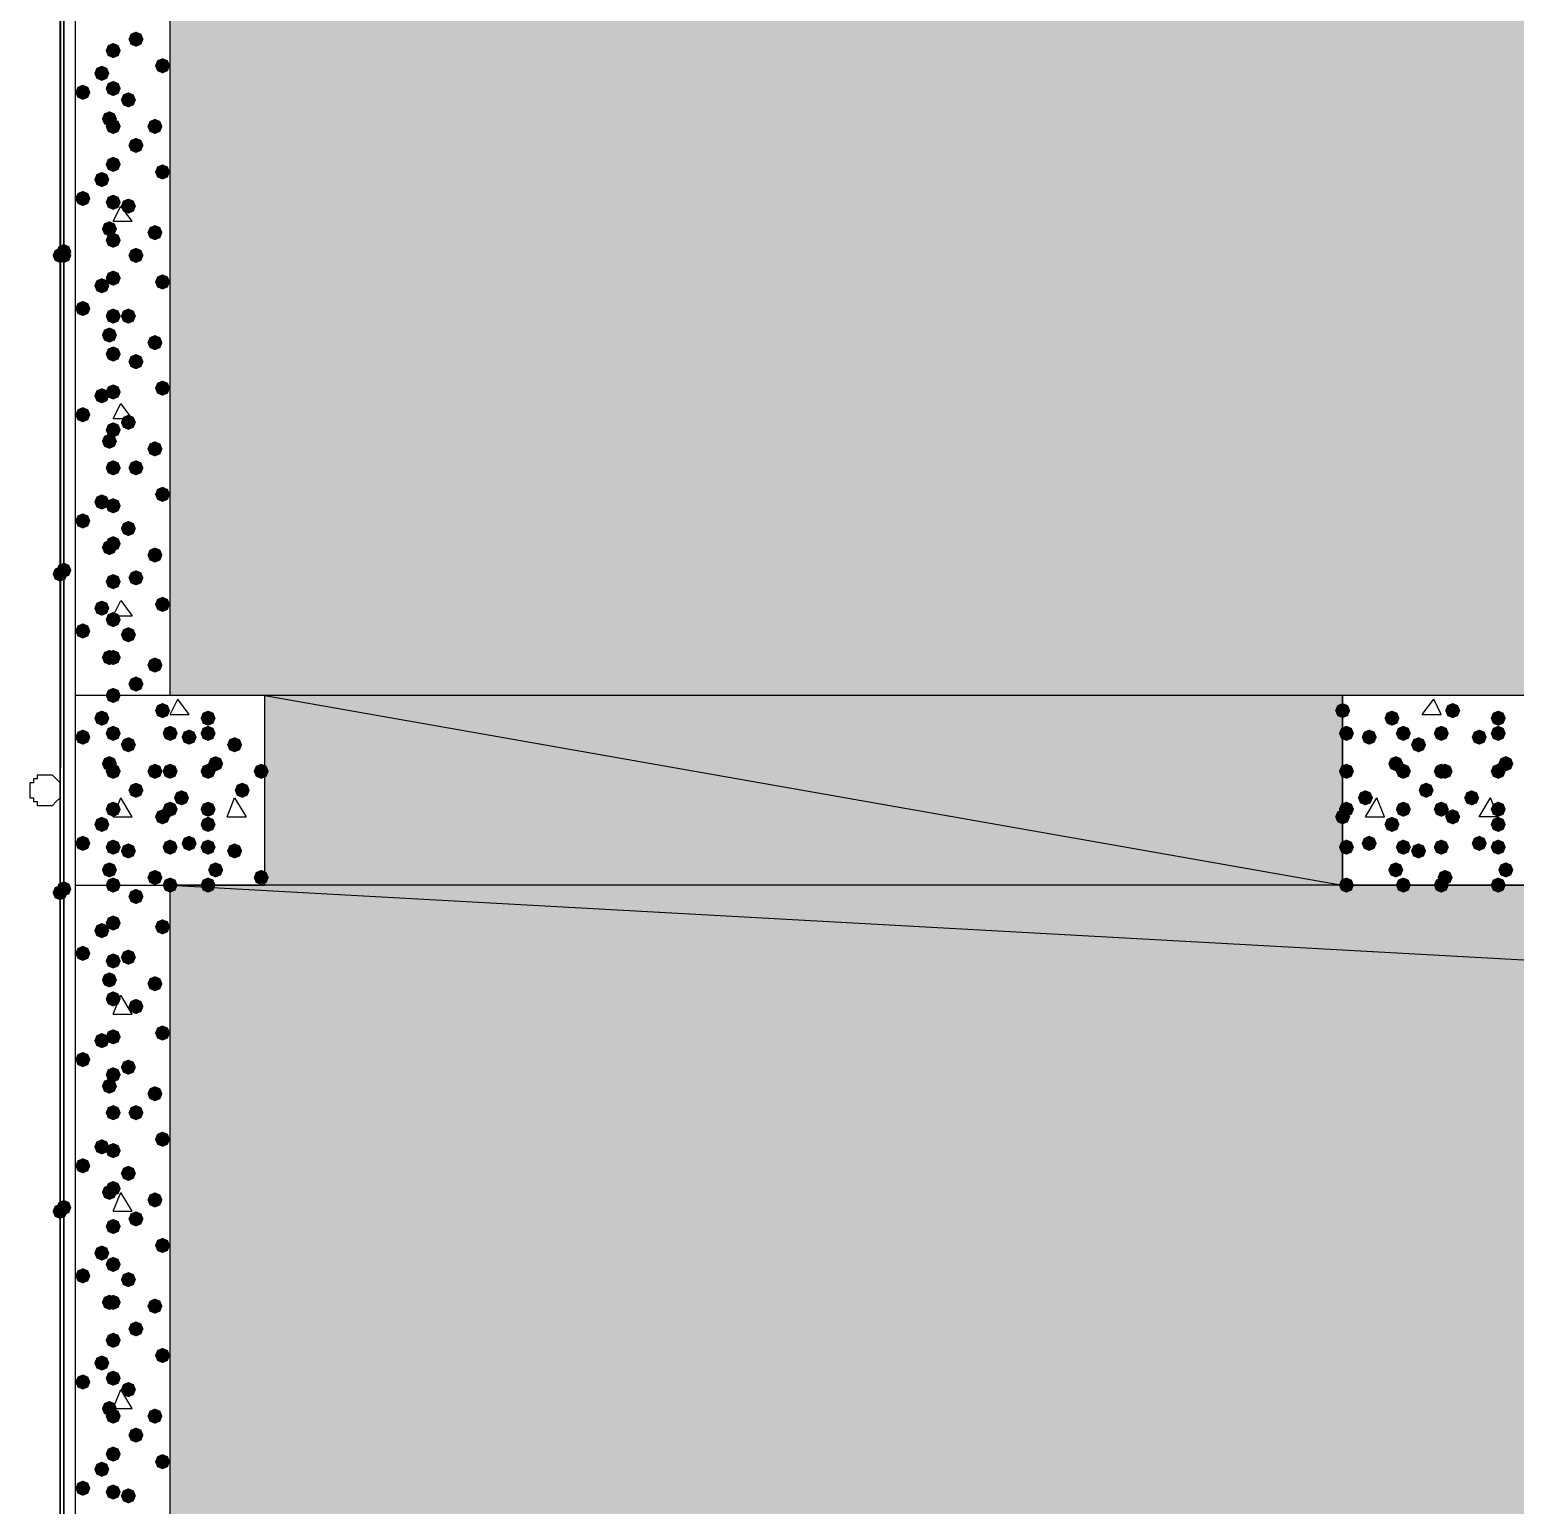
# Model space of a CAD drawing. Header units: millimetres. Extents: x 0 to 420, y 0 to 297.
# Drawn here: x 31.83 to 48.41, y 98.83 to 115.29 of the extents above; entities that cross this region are included whole.
import ezdxf

# ---------------------------------------------------------------- set-up
doc = ezdxf.new("R2010")
doc.units = ezdxf.units.MM
doc.layers.get('0').update_dxf_attribs({"linetype": 'CONTINUOUS'})

msp = doc.modelspace()

# ---------------------------------------------------------------- hatches: boundary and pattern name
at = {"true_color": 0x000007}
h = msp.add_hatch(color=0, dxfattribs=at)
h.paths.add_polyline_path([(32.215667, 228.049667), (32.215667, 84.455)], flags=0)
h.paths.add_polyline_path([(32.215667, 84.455), (32.215667, 228.049667)], flags=0)
at = {"true_color": 0x000008}
h = msp.add_hatch(color=0, dxfattribs=at)
h.paths.add_polyline_path([(194.775667, 126.915333), (33.401, 126.915333), (194.775667, 107.865333)], flags=0)
h.paths.add_polyline_path([(33.401, 126.915333), (194.775667, 107.865333), (33.401, 107.865333)], flags=0)
for points in [[(33.104667, 115.189), (33.079796, 115.129204), (33.02, 115.104333), (32.960204, 115.129204), (32.935333, 115.189), (32.960204, 115.248796), (33.02, 115.273667), (33.079796, 115.248796)], [(32.850667, 115.062), (32.825796, 115.002204), (32.766, 114.977333), (32.706204, 115.002204), (32.681333, 115.062), (32.706204, 115.121796), (32.766, 115.146667), (32.825796, 115.121796)], [(32.723667, 114.808), (32.698796, 114.748204), (32.639, 114.723333), (32.579204, 114.748204), (32.554333, 114.808), (32.579204, 114.867796), (32.639, 114.892667), (32.698796, 114.867796)], [(33.401, 114.892667), (33.376129, 114.832871), (33.316333, 114.808), (33.256537, 114.832871), (33.231667, 114.892667), (33.256537, 114.952462), (33.316333, 114.977333), (33.376129, 114.952463)], [(32.850667, 114.638667), (32.825796, 114.578871), (32.766, 114.554), (32.706204, 114.578871), (32.681333, 114.638667), (32.706204, 114.698462), (32.766, 114.723333), (32.825796, 114.698463)], [(32.512, 114.596333), (32.487129, 114.536537), (32.427333, 114.511667), (32.367538, 114.536537), (32.342667, 114.596333), (32.367537, 114.656129), (32.427333, 114.681), (32.487129, 114.656129)], [(33.02, 114.511667), (32.995129, 114.451871), (32.935333, 114.427), (32.875538, 114.451871), (32.850667, 114.511667), (32.875537, 114.571462), (32.935333, 114.596333), (32.995129, 114.571463)], [(32.808333, 114.3), (32.783463, 114.240204), (32.723667, 114.215333), (32.663871, 114.240204), (32.639, 114.3), (32.663871, 114.359796), (32.723667, 114.384667), (32.783462, 114.359796)], [(32.850667, 114.215333), (32.825796, 114.155538), (32.766, 114.130667), (32.706204, 114.155538), (32.681333, 114.215333), (32.706204, 114.275129), (32.766, 114.3), (32.825796, 114.275129)], [(33.316333, 114.215333), (33.291463, 114.155538), (33.231667, 114.130667), (33.171871, 114.155538), (33.147, 114.215333), (33.171871, 114.275129), (33.231667, 114.3), (33.291462, 114.275129)], [(33.104667, 114.003667), (33.079796, 113.943871), (33.02, 113.919), (32.960204, 113.943871), (32.935333, 114.003667), (32.960204, 114.063462), (33.02, 114.088333), (33.079796, 114.063463)], [(32.850667, 113.792), (32.825796, 113.732204), (32.766, 113.707333), (32.706204, 113.732204), (32.681333, 113.792), (32.706204, 113.851796), (32.766, 113.876667), (32.825796, 113.851796)], [(32.723667, 113.622667), (32.698796, 113.562871), (32.639, 113.538), (32.579204, 113.562871), (32.554333, 113.622667), (32.579204, 113.682462), (32.639, 113.707333), (32.698796, 113.682463)], [(33.401, 113.707333), (33.376129, 113.647538), (33.316333, 113.622667), (33.256537, 113.647538), (33.231667, 113.707333), (33.256537, 113.767129), (33.316333, 113.792), (33.376129, 113.767129)], [(32.512, 113.411), (32.487129, 113.351204), (32.427333, 113.326333), (32.367538, 113.351204), (32.342667, 113.411), (32.367537, 113.470796), (32.427333, 113.495667), (32.487129, 113.470796)], [(32.850667, 113.368667), (32.825796, 113.308871), (32.766, 113.284), (32.706204, 113.308871), (32.681333, 113.368667), (32.706204, 113.428462), (32.766, 113.453333), (32.825796, 113.428463)], [(33.02, 113.326333), (32.995129, 113.266537), (32.935333, 113.241667), (32.875538, 113.266537), (32.850667, 113.326333), (32.875537, 113.386129), (32.935333, 113.411), (32.995129, 113.386129)], [(32.808333, 113.072333), (32.783463, 113.012538), (32.723667, 112.987667), (32.663871, 113.012538), (32.639, 113.072333), (32.663871, 113.132129), (32.723667, 113.157), (32.783462, 113.132129)], [(33.316333, 113.03), (33.291463, 112.970204), (33.231667, 112.945333), (33.171871, 112.970204), (33.147, 113.03), (33.171871, 113.089796), (33.231667, 113.114667), (33.291462, 113.089796)], [(32.850667, 112.945333), (32.825796, 112.885538), (32.766, 112.860667), (32.706204, 112.885538), (32.681333, 112.945333), (32.706204, 113.005129), (32.766, 113.03), (32.825796, 113.005129)], [(33.104667, 112.776), (33.079796, 112.716204), (33.02, 112.691333), (32.960204, 112.716204), (32.935333, 112.776), (32.960204, 112.835796), (33.02, 112.860667), (33.079796, 112.835796)], [(32.850667, 112.522), (32.825796, 112.462204), (32.766, 112.437333), (32.706204, 112.462204), (32.681333, 112.522), (32.706204, 112.581796), (32.766, 112.606667), (32.825796, 112.581796)], [(33.401, 112.479667), (33.376129, 112.419871), (33.316333, 112.395), (33.256537, 112.419871), (33.231667, 112.479667), (33.256537, 112.539462), (33.316333, 112.564333), (33.376129, 112.539463)], [(32.723667, 112.437333), (32.698796, 112.377537), (32.639, 112.352667), (32.579204, 112.377537), (32.554333, 112.437333), (32.579204, 112.497129), (32.639, 112.522), (32.698796, 112.497129)], [(32.512, 112.183333), (32.487129, 112.123538), (32.427333, 112.098667), (32.367538, 112.123538), (32.342667, 112.183333), (32.367537, 112.243129), (32.427333, 112.268), (32.487129, 112.243129)], [(32.850667, 112.098667), (32.825796, 112.038871), (32.766, 112.014), (32.706204, 112.038871), (32.681333, 112.098667), (32.706204, 112.158462), (32.766, 112.183333), (32.825796, 112.158463)], [(33.02, 112.098667), (32.995129, 112.038871), (32.935333, 112.014), (32.875538, 112.038871), (32.850667, 112.098667), (32.875537, 112.158462), (32.935333, 112.183333), (32.995129, 112.158463)], [(32.808333, 111.887), (32.783463, 111.827204), (32.723667, 111.802333), (32.663871, 111.827204), (32.639, 111.887), (32.663871, 111.946796), (32.723667, 111.971667), (32.783462, 111.946796)], [(33.316333, 111.802333), (33.291463, 111.742537), (33.231667, 111.717667), (33.171871, 111.742537), (33.147, 111.802333), (33.171871, 111.862129), (33.231667, 111.887), (33.291462, 111.862129)], [(32.850667, 111.675333), (32.825796, 111.615538), (32.766, 111.590667), (32.706204, 111.615538), (32.681333, 111.675333), (32.706204, 111.735129), (32.766, 111.76), (32.825796, 111.735129)], [(33.104667, 111.590667), (33.079796, 111.530871), (33.02, 111.506), (32.960204, 111.530871), (32.935333, 111.590667), (32.960204, 111.650462), (33.02, 111.675333), (33.079796, 111.650463)], [(33.401, 111.294333), (33.376129, 111.234537), (33.316333, 111.209667), (33.256537, 111.234537), (33.231667, 111.294333), (33.256537, 111.354129), (33.316333, 111.379), (33.376129, 111.354129)], [(32.723667, 111.209667), (32.698796, 111.149871), (32.639, 111.125), (32.579204, 111.149871), (32.554333, 111.209667), (32.579204, 111.269462), (32.639, 111.294333), (32.698796, 111.269463)], [(32.850667, 111.252), (32.825796, 111.192204), (32.766, 111.167333), (32.706204, 111.192204), (32.681333, 111.252), (32.706204, 111.311796), (32.766, 111.336667), (32.825796, 111.311796)], [(32.512, 110.998), (32.487129, 110.938204), (32.427333, 110.913333), (32.367538, 110.938204), (32.342667, 110.998), (32.367537, 111.057796), (32.427333, 111.082667), (32.487129, 111.057796)], [(32.850667, 110.828667), (32.825796, 110.768871), (32.766, 110.744), (32.706204, 110.768871), (32.681333, 110.828667), (32.706204, 110.888462), (32.766, 110.913333), (32.825796, 110.888463)], [(33.02, 110.913333), (32.995129, 110.853537), (32.935333, 110.828667), (32.875538, 110.853537), (32.850667, 110.913333), (32.875537, 110.973129), (32.935333, 110.998), (32.995129, 110.973129)], [(32.808333, 110.701667), (32.783463, 110.641871), (32.723667, 110.617), (32.663871, 110.641871), (32.639, 110.701667), (32.663871, 110.761462), (32.723667, 110.786333), (32.783462, 110.761463)], [(33.316333, 110.617), (33.291463, 110.557204), (33.231667, 110.532333), (33.171871, 110.557204), (33.147, 110.617), (33.171871, 110.676796), (33.231667, 110.701667), (33.291462, 110.676796)], [(32.850667, 110.405333), (32.825796, 110.345538), (32.766, 110.320667), (32.706204, 110.345538), (32.681333, 110.405333), (32.706204, 110.465129), (32.766, 110.49), (32.825796, 110.465129)], [(33.104667, 110.405333), (33.079796, 110.345538), (33.02, 110.320667), (32.960204, 110.345538), (32.935333, 110.405333), (32.960204, 110.465129), (33.02, 110.49), (33.079796, 110.465129)], [(32.723667, 110.024333), (32.698796, 109.964537), (32.639, 109.939667), (32.579204, 109.964537), (32.554333, 110.024333), (32.579204, 110.084129), (32.639, 110.109), (32.698796, 110.084129)], [(32.850667, 109.982), (32.825796, 109.922204), (32.766, 109.897333), (32.706204, 109.922204), (32.681333, 109.982), (32.706204, 110.041796), (32.766, 110.066667), (32.825796, 110.041796)], [(33.401, 110.109), (33.376129, 110.049204), (33.316333, 110.024333), (33.256537, 110.049204), (33.231667, 110.109), (33.256537, 110.168796), (33.316333, 110.193667), (33.376129, 110.168796)], [(32.512, 109.812667), (32.487129, 109.752871), (32.427333, 109.728), (32.367538, 109.752871), (32.342667, 109.812667), (32.367537, 109.872462), (32.427333, 109.897333), (32.487129, 109.872463)], [(33.02, 109.728), (32.995129, 109.668204), (32.935333, 109.643333), (32.875538, 109.668204), (32.850667, 109.728), (32.875537, 109.787796), (32.935333, 109.812667), (32.995129, 109.787796)], [(32.808333, 109.516333), (32.783463, 109.456537), (32.723667, 109.431667), (32.663871, 109.456537), (32.639, 109.516333), (32.663871, 109.576129), (32.723667, 109.601), (32.783462, 109.576129)], [(32.850667, 109.558667), (32.825796, 109.498871), (32.766, 109.474), (32.706204, 109.498871), (32.681333, 109.558667), (32.706204, 109.618462), (32.766, 109.643333), (32.825796, 109.618463)], [(33.316333, 109.431667), (33.291463, 109.371871), (33.231667, 109.347), (33.171871, 109.371871), (33.147, 109.431667), (33.171871, 109.491462), (33.231667, 109.516333), (33.291462, 109.491463)], [(32.850667, 109.135333), (32.825796, 109.075538), (32.766, 109.050667), (32.706204, 109.075538), (32.681333, 109.135333), (32.706204, 109.195129), (32.766, 109.22), (32.825796, 109.195129)], [(33.104667, 109.177667), (33.079796, 109.117871), (33.02, 109.093), (32.960204, 109.117871), (32.935333, 109.177667), (32.960204, 109.237462), (33.02, 109.262333), (33.079796, 109.237463)], [(32.723667, 108.839), (32.698796, 108.779204), (32.639, 108.754333), (32.579204, 108.779204), (32.554333, 108.839), (32.579204, 108.898796), (32.639, 108.923667), (32.698796, 108.898796)], [(33.401, 108.881333), (33.376129, 108.821537), (33.316333, 108.796667), (33.256537, 108.821537), (33.231667, 108.881333), (33.256537, 108.941129), (33.316333, 108.966), (33.376129, 108.941129)], [(32.850667, 108.712), (32.825796, 108.652204), (32.766, 108.627333), (32.706204, 108.652204), (32.681333, 108.712), (32.706204, 108.771796), (32.766, 108.796667), (32.825796, 108.771796)], [(32.512, 108.585), (32.487129, 108.525204), (32.427333, 108.500333), (32.367538, 108.525204), (32.342667, 108.585), (32.367537, 108.644796), (32.427333, 108.669667), (32.487129, 108.644796)], [(33.02, 108.542667), (32.995129, 108.482871), (32.935333, 108.458), (32.875538, 108.482871), (32.850667, 108.542667), (32.875537, 108.602462), (32.935333, 108.627333), (32.995129, 108.602463)], [(32.808333, 108.288667), (32.783463, 108.228871), (32.723667, 108.204), (32.663871, 108.228871), (32.639, 108.288667), (32.663871, 108.348462), (32.723667, 108.373333), (32.783462, 108.348463)], [(32.850667, 108.288667), (32.825796, 108.228871), (32.766, 108.204), (32.706204, 108.228871), (32.681333, 108.288667), (32.706204, 108.348462), (32.766, 108.373333), (32.825796, 108.348463)], [(33.316333, 108.204), (33.291463, 108.144204), (33.231667, 108.119333), (33.171871, 108.144204), (33.147, 108.204), (33.171871, 108.263796), (33.231667, 108.288667), (33.291462, 108.263796)], [(33.104667, 107.992333), (33.079796, 107.932538), (33.02, 107.907667), (32.960204, 107.932538), (32.935333, 107.992333), (32.960204, 108.052129), (33.02, 108.077), (33.079796, 108.052129)], [(32.850667, 107.865333), (32.825796, 107.805538), (32.766, 107.780667), (32.706204, 107.805538), (32.681333, 107.865333), (32.706204, 107.925129), (32.766, 107.95), (32.825796, 107.925129)], [(33.104667, 105.621667), (33.079796, 105.561871), (33.02, 105.537), (32.960204, 105.561871), (32.935333, 105.621667), (32.960204, 105.681462), (33.02, 105.706333), (33.079796, 105.681463)], [(32.850667, 105.325333), (32.825796, 105.265537), (32.766, 105.240667), (32.706204, 105.265537), (32.681333, 105.325333), (32.706204, 105.385129), (32.766, 105.41), (32.825796, 105.385129)], [(32.723667, 105.240667), (32.698796, 105.180871), (32.639, 105.156), (32.579204, 105.180871), (32.554333, 105.240667), (32.579204, 105.300462), (32.639, 105.325333), (32.698796, 105.300463)], [(33.401, 105.283), (33.376129, 105.223204), (33.316333, 105.198333), (33.256537, 105.223204), (33.231667, 105.283), (33.256537, 105.342796), (33.316333, 105.367667), (33.376129, 105.342796)], [(32.512, 104.986667), (32.487129, 104.926871), (32.427333, 104.902), (32.367538, 104.926871), (32.342667, 104.986667), (32.367537, 105.046462), (32.427333, 105.071333), (32.487129, 105.046463)], [(32.850667, 104.902), (32.825796, 104.842204), (32.766, 104.817333), (32.706204, 104.842204), (32.681333, 104.902), (32.706204, 104.961796), (32.766, 104.986667), (32.825796, 104.961796)], [(33.02, 104.944333), (32.995129, 104.884537), (32.935333, 104.859667), (32.875538, 104.884537), (32.850667, 104.944333), (32.875537, 105.004129), (32.935333, 105.029), (32.995129, 105.004129)], [(32.808333, 104.690333), (32.783463, 104.630538), (32.723667, 104.605667), (32.663871, 104.630538), (32.639, 104.690333), (32.663871, 104.750129), (32.723667, 104.775), (32.783462, 104.750129)], [(33.316333, 104.648), (33.291463, 104.588204), (33.231667, 104.563333), (33.171871, 104.588204), (33.147, 104.648), (33.171871, 104.707796), (33.231667, 104.732667), (33.291462, 104.707796)], [(32.850667, 104.478667), (32.825796, 104.418871), (32.766, 104.394), (32.706204, 104.418871), (32.681333, 104.478667), (32.706204, 104.538462), (32.766, 104.563333), (32.825796, 104.538463)], [(33.104667, 104.394), (33.079796, 104.334204), (33.02, 104.309333), (32.960204, 104.334204), (32.935333, 104.394), (32.960204, 104.453796), (33.02, 104.478667), (33.079796, 104.453796)], [(32.723667, 104.013), (32.698796, 103.953204), (32.639, 103.928333), (32.579204, 103.953204), (32.554333, 104.013), (32.579204, 104.072796), (32.639, 104.097667), (32.698796, 104.072796)], [(32.850667, 104.055333), (32.825796, 103.995538), (32.766, 103.970667), (32.706204, 103.995538), (32.681333, 104.055333), (32.706204, 104.115129), (32.766, 104.14), (32.825796, 104.115129)], [(33.401, 104.097667), (33.376129, 104.037871), (33.316333, 104.013), (33.256537, 104.037871), (33.231667, 104.097667), (33.256537, 104.157462), (33.316333, 104.182333), (33.376129, 104.157463)], [(32.512, 103.801333), (32.487129, 103.741537), (32.427333, 103.716667), (32.367538, 103.741537), (32.342667, 103.801333), (32.367537, 103.861129), (32.427333, 103.886), (32.487129, 103.861129)], [(33.02, 103.716667), (32.995129, 103.656871), (32.935333, 103.632), (32.875538, 103.656871), (32.850667, 103.716667), (32.875537, 103.776462), (32.935333, 103.801333), (32.995129, 103.776463)], [(32.808333, 103.505), (32.783463, 103.445204), (32.723667, 103.420333), (32.663871, 103.445204), (32.639, 103.505), (32.663871, 103.564796), (32.723667, 103.589667), (32.783462, 103.564796)], [(32.850667, 103.632), (32.825796, 103.572204), (32.766, 103.547333), (32.706204, 103.572204), (32.681333, 103.632), (32.706204, 103.691796), (32.766, 103.716667), (32.825796, 103.691796)], [(33.316333, 103.420333), (33.291463, 103.360538), (33.231667, 103.335667), (33.171871, 103.360538), (33.147, 103.420333), (33.171871, 103.480129), (33.231667, 103.505), (33.291462, 103.480129)], [(32.850667, 103.208667), (32.825796, 103.148871), (32.766, 103.124), (32.706204, 103.148871), (32.681333, 103.208667), (32.706204, 103.268462), (32.766, 103.293333), (32.825796, 103.268463)], [(33.104667, 103.208667), (33.079796, 103.148871), (33.02, 103.124), (32.960204, 103.148871), (32.935333, 103.208667), (32.960204, 103.268462), (33.02, 103.293333), (33.079796, 103.268463)], [(33.401, 102.912333), (33.376129, 102.852537), (33.316333, 102.827667), (33.256537, 102.852537), (33.231667, 102.912333), (33.256537, 102.972129), (33.316333, 102.997), (33.376129, 102.972129)], [(32.723667, 102.827667), (32.698796, 102.767871), (32.639, 102.743), (32.579204, 102.767871), (32.554333, 102.827667), (32.579204, 102.887462), (32.639, 102.912333), (32.698796, 102.887463)], [(32.850667, 102.785333), (32.825796, 102.725538), (32.766, 102.700667), (32.706204, 102.725538), (32.681333, 102.785333), (32.706204, 102.845129), (32.766, 102.87), (32.825796, 102.845129)], [(32.512, 102.616), (32.487129, 102.556204), (32.427333, 102.531333), (32.367538, 102.556204), (32.342667, 102.616), (32.367537, 102.675796), (32.427333, 102.700667), (32.487129, 102.675796)], [(33.02, 102.531333), (32.995129, 102.471537), (32.935333, 102.446667), (32.875538, 102.471537), (32.850667, 102.531333), (32.875537, 102.591129), (32.935333, 102.616), (32.995129, 102.591129)], [(32.850667, 102.362), (32.825796, 102.302204), (32.766, 102.277333), (32.706204, 102.302204), (32.681333, 102.362), (32.706204, 102.421796), (32.766, 102.446667), (32.825796, 102.421796)], [(32.808333, 102.319667), (32.783463, 102.259871), (32.723667, 102.235), (32.663871, 102.259871), (32.639, 102.319667), (32.663871, 102.379462), (32.723667, 102.404333), (32.783462, 102.379463)], [(33.316333, 102.235), (33.291463, 102.175204), (33.231667, 102.150333), (33.171871, 102.175204), (33.147, 102.235), (33.171871, 102.294796), (33.231667, 102.319667), (33.291462, 102.294796)], [(33.104667, 102.023333), (33.079796, 101.963538), (33.02, 101.938667), (32.960204, 101.963538), (32.935333, 102.023333), (32.960204, 102.083129), (33.02, 102.108), (33.079796, 102.083129)], [(32.850667, 101.938667), (32.825796, 101.878871), (32.766, 101.854), (32.706204, 101.878871), (32.681333, 101.938667), (32.706204, 101.998462), (32.766, 102.023333), (32.825796, 101.998463)], [(33.401, 101.727), (33.376129, 101.667204), (33.316333, 101.642333), (33.256537, 101.667204), (33.231667, 101.727), (33.256537, 101.786796), (33.316333, 101.811667), (33.376129, 101.786796)], [(32.723667, 101.642333), (32.698796, 101.582538), (32.639, 101.557667), (32.579204, 101.582538), (32.554333, 101.642333), (32.579204, 101.702129), (32.639, 101.727), (32.698796, 101.702129)], [(32.850667, 101.515333), (32.825796, 101.455537), (32.766, 101.430667), (32.706204, 101.455537), (32.681333, 101.515333), (32.706204, 101.575129), (32.766, 101.6), (32.825796, 101.575129)], [(32.512, 101.388333), (32.487129, 101.328537), (32.427333, 101.303667), (32.367538, 101.328537), (32.342667, 101.388333), (32.367537, 101.448129), (32.427333, 101.473), (32.487129, 101.448129)], [(33.02, 101.346), (32.995129, 101.286204), (32.935333, 101.261333), (32.875538, 101.286204), (32.850667, 101.346), (32.875537, 101.405796), (32.935333, 101.430667), (32.995129, 101.405796)], [(32.808333, 101.092), (32.783463, 101.032204), (32.723667, 101.007333), (32.663871, 101.032204), (32.639, 101.092), (32.663871, 101.151796), (32.723667, 101.176667), (32.783462, 101.151796)], [(32.850667, 101.092), (32.825796, 101.032204), (32.766, 101.007333), (32.706204, 101.032204), (32.681333, 101.092), (32.706204, 101.151796), (32.766, 101.176667), (32.825796, 101.151796)], [(33.316333, 101.049667), (33.291463, 100.989871), (33.231667, 100.965), (33.171871, 100.989871), (33.147, 101.049667), (33.171871, 101.109462), (33.231667, 101.134333), (33.291462, 101.109463)], [(33.104667, 100.795667), (33.079796, 100.735871), (33.02, 100.711), (32.960204, 100.735871), (32.935333, 100.795667), (32.960204, 100.855462), (33.02, 100.880333), (33.079796, 100.855463)], [(32.850667, 100.668667), (32.825796, 100.608871), (32.766, 100.584), (32.706204, 100.608871), (32.681333, 100.668667), (32.706204, 100.728462), (32.766, 100.753333), (32.825796, 100.728463)], [(32.723667, 100.414667), (32.698796, 100.354871), (32.639, 100.33), (32.579204, 100.354871), (32.554333, 100.414667), (32.579204, 100.474462), (32.639, 100.499333), (32.698796, 100.474463)], [(33.401, 100.499333), (33.376129, 100.439537), (33.316333, 100.414667), (33.256537, 100.439537), (33.231667, 100.499333), (33.256537, 100.559129), (33.316333, 100.584), (33.376129, 100.559129)], [(32.512, 100.203), (32.487129, 100.143204), (32.427333, 100.118333), (32.367538, 100.143204), (32.342667, 100.203), (32.367537, 100.262796), (32.427333, 100.287667), (32.487129, 100.262796)], [(32.850667, 100.245333), (32.825796, 100.185538), (32.766, 100.160667), (32.706204, 100.185538), (32.681333, 100.245333), (32.706204, 100.305129), (32.766, 100.33), (32.825796, 100.305129)], [(33.02, 100.118333), (32.995129, 100.058538), (32.935333, 100.033667), (32.875538, 100.058538), (32.850667, 100.118333), (32.875537, 100.178129), (32.935333, 100.203), (32.995129, 100.178129)], [(32.808333, 99.906667), (32.783463, 99.846871), (32.723667, 99.822), (32.663871, 99.846871), (32.639, 99.906667), (32.663871, 99.966462), (32.723667, 99.991333), (32.783462, 99.966463)], [(32.850667, 99.822), (32.825796, 99.762204), (32.766, 99.737333), (32.706204, 99.762204), (32.681333, 99.822), (32.706204, 99.881796), (32.766, 99.906667), (32.825796, 99.881796)], [(33.316333, 99.822), (33.291463, 99.762204), (33.231667, 99.737333), (33.171871, 99.762204), (33.147, 99.822), (33.171871, 99.881796), (33.231667, 99.906667), (33.291462, 99.881796)], [(33.104667, 99.610333), (33.079796, 99.550538), (33.02, 99.525667), (32.960204, 99.550538), (32.935333, 99.610333), (32.960204, 99.670129), (33.02, 99.695), (33.079796, 99.670129)], [(32.850667, 99.398667), (32.825796, 99.338871), (32.766, 99.314), (32.706204, 99.338871), (32.681333, 99.398667), (32.706204, 99.458462), (32.766, 99.483333), (32.825796, 99.458463)], [(32.723667, 99.229333), (32.698796, 99.169537), (32.639, 99.144667), (32.579204, 99.169537), (32.554333, 99.229333), (32.579204, 99.289129), (32.639, 99.314), (32.698796, 99.289129)], [(33.401, 99.314), (33.376129, 99.254204), (33.316333, 99.229333), (33.256537, 99.254204), (33.231667, 99.314), (33.256537, 99.373796), (33.316333, 99.398667), (33.376129, 99.373796)], [(32.512, 99.017667), (32.487129, 98.957871), (32.427333, 98.933), (32.367538, 98.957871), (32.342667, 99.017667), (32.367537, 99.077462), (32.427333, 99.102333), (32.487129, 99.077463)], [(32.850667, 98.975333), (32.825796, 98.915538), (32.766, 98.890667), (32.706204, 98.915538), (32.681333, 98.975333), (32.706204, 99.035129), (32.766, 99.06), (32.825796, 99.035129)], [(33.02, 98.933), (32.995129, 98.873204), (32.935333, 98.848333), (32.875538, 98.873204), (32.850667, 98.933), (32.875537, 98.992796), (32.935333, 99.017667), (32.995129, 98.992796)]]:
    msp.add_hatch(color=0, dxfattribs=at).paths.add_polyline_path(points, flags=0)
at = {"true_color": 0x0000fe}
for points in [[(32.300333, 112.818333), (32.275463, 112.758537), (32.215667, 112.733667), (32.155871, 112.758537), (32.131, 112.818333), (32.155871, 112.878129), (32.215667, 112.903), (32.275462, 112.878129)], [(32.300333, 112.818333), (32.275463, 112.758537), (32.215667, 112.733667), (32.155871, 112.758537), (32.131, 112.818333), (32.155871, 112.878129), (32.215667, 112.903), (32.275462, 112.878129)], [(32.258, 112.776), (32.233129, 112.716204), (32.173333, 112.691333), (32.113538, 112.716204), (32.088667, 112.776), (32.113537, 112.835796), (32.173333, 112.860667), (32.233129, 112.835796)], [(32.300333, 112.776), (32.275463, 112.716204), (32.215667, 112.691333), (32.155871, 112.716204), (32.131, 112.776), (32.155871, 112.835796), (32.215667, 112.860667), (32.275462, 112.835796)], [(32.258, 109.22), (32.233129, 109.160204), (32.173333, 109.135333), (32.113538, 109.160204), (32.088667, 109.22), (32.113537, 109.279796), (32.173333, 109.304667), (32.233129, 109.279796)], [(32.300333, 109.262333), (32.275463, 109.202538), (32.215667, 109.177667), (32.155871, 109.202538), (32.131, 109.262333), (32.155871, 109.322129), (32.215667, 109.347), (32.275462, 109.322129)], [(32.300333, 109.262333), (32.275463, 109.202538), (32.215667, 109.177667), (32.155871, 109.202538), (32.131, 109.262333), (32.155871, 109.322129), (32.215667, 109.347), (32.275462, 109.322129)], [(32.300333, 109.262333), (32.275463, 109.202538), (32.215667, 109.177667), (32.155871, 109.202538), (32.131, 109.262333), (32.155871, 109.322129), (32.215667, 109.347), (32.275462, 109.322129)], [(32.258, 105.664), (32.233129, 105.604204), (32.173333, 105.579333), (32.113538, 105.604204), (32.088667, 105.664), (32.113537, 105.723796), (32.173333, 105.748667), (32.233129, 105.723796)], [(32.300333, 105.706333), (32.275463, 105.646537), (32.215667, 105.621667), (32.155871, 105.646537), (32.131, 105.706333), (32.155871, 105.766129), (32.215667, 105.791), (32.275462, 105.766129)], [(32.300333, 105.706333), (32.275463, 105.646537), (32.215667, 105.621667), (32.155871, 105.646537), (32.131, 105.706333), (32.155871, 105.766129), (32.215667, 105.791), (32.275462, 105.766129)], [(32.300333, 105.706333), (32.275463, 105.646537), (32.215667, 105.621667), (32.155871, 105.646537), (32.131, 105.706333), (32.155871, 105.766129), (32.215667, 105.791), (32.275462, 105.766129)], [(32.258, 102.108), (32.233129, 102.048204), (32.173333, 102.023333), (32.113538, 102.048204), (32.088667, 102.108), (32.113537, 102.167796), (32.173333, 102.192667), (32.233129, 102.167796)], [(32.300333, 102.150333), (32.275463, 102.090538), (32.215667, 102.065667), (32.155871, 102.090538), (32.131, 102.150333), (32.155871, 102.210129), (32.215667, 102.235), (32.275462, 102.210129)], [(32.300333, 102.150333), (32.275463, 102.090538), (32.215667, 102.065667), (32.155871, 102.090538), (32.131, 102.150333), (32.155871, 102.210129), (32.215667, 102.235), (32.275462, 102.210129)], [(32.300333, 102.150333), (32.275463, 102.090538), (32.215667, 102.065667), (32.155871, 102.090538), (32.131, 102.150333), (32.155871, 102.210129), (32.215667, 102.235), (32.275462, 102.210129)]]:
    msp.add_hatch(color=0, dxfattribs=at).paths.add_polyline_path(points, flags=0)
at = {"true_color": 0x000007}
for points in [[(33.401, 107.696), (33.376129, 107.636204), (33.316333, 107.611333), (33.256537, 107.636204), (33.231667, 107.696), (33.256537, 107.755796), (33.316333, 107.780667), (33.376129, 107.755796)], [(46.566667, 107.696), (46.541796, 107.636204), (46.482, 107.611333), (46.422204, 107.636204), (46.397333, 107.696), (46.422204, 107.755796), (46.482, 107.780667), (46.541796, 107.755796)], [(47.794333, 107.696), (47.769462, 107.636204), (47.709667, 107.611333), (47.649871, 107.636204), (47.625, 107.696), (47.649871, 107.755796), (47.709667, 107.780667), (47.769462, 107.755796)], [(32.723667, 107.611333), (32.698796, 107.551537), (32.639, 107.526667), (32.579204, 107.551537), (32.554333, 107.611333), (32.579204, 107.671129), (32.639, 107.696), (32.698796, 107.671129)], [(33.909, 107.611333), (33.884129, 107.551537), (33.824333, 107.526667), (33.764538, 107.551537), (33.739667, 107.611333), (33.764537, 107.671129), (33.824333, 107.696), (33.884129, 107.671129)], [(47.117, 107.611333), (47.092129, 107.551537), (47.032333, 107.526667), (46.972538, 107.551537), (46.947667, 107.611333), (46.972537, 107.671129), (47.032333, 107.696), (47.092129, 107.671129)], [(48.302333, 107.611333), (48.277463, 107.551537), (48.217667, 107.526667), (48.157871, 107.551537), (48.133, 107.611333), (48.157871, 107.671129), (48.217667, 107.696), (48.277462, 107.671129)], [(32.512, 107.399667), (32.487129, 107.339871), (32.427333, 107.315), (32.367538, 107.339871), (32.342667, 107.399667), (32.367537, 107.459462), (32.427333, 107.484333), (32.487129, 107.459463)], [(32.850667, 107.442), (32.825796, 107.382204), (32.766, 107.357333), (32.706204, 107.382204), (32.681333, 107.442), (32.706204, 107.501796), (32.766, 107.526667), (32.825796, 107.501796)], [(33.02, 107.315), (32.995129, 107.255204), (32.935333, 107.230333), (32.875538, 107.255204), (32.850667, 107.315), (32.875537, 107.374796), (32.935333, 107.399667), (32.995129, 107.374796)], [(33.485667, 107.442), (33.460796, 107.382204), (33.401, 107.357333), (33.341204, 107.382204), (33.316333, 107.442), (33.341204, 107.501796), (33.401, 107.526667), (33.460796, 107.501796)], [(33.697333, 107.399667), (33.672463, 107.339871), (33.612667, 107.315), (33.552871, 107.339871), (33.528, 107.399667), (33.552871, 107.459462), (33.612667, 107.484333), (33.672462, 107.459463)], [(33.909, 107.442), (33.884129, 107.382204), (33.824333, 107.357333), (33.764538, 107.382204), (33.739667, 107.442), (33.764537, 107.501796), (33.824333, 107.526667), (33.884129, 107.501796)], [(34.205333, 107.315), (34.180463, 107.255204), (34.120667, 107.230333), (34.060871, 107.255204), (34.036, 107.315), (34.060871, 107.374796), (34.120667, 107.399667), (34.180462, 107.374796)], [(46.609, 107.442), (46.584129, 107.382204), (46.524333, 107.357333), (46.464538, 107.382204), (46.439667, 107.442), (46.464537, 107.501796), (46.524333, 107.526667), (46.584129, 107.501796)], [(46.863, 107.399667), (46.838129, 107.339871), (46.778333, 107.315), (46.718537, 107.339871), (46.693667, 107.399667), (46.718537, 107.459462), (46.778333, 107.484333), (46.838129, 107.459463)], [(47.244, 107.442), (47.219129, 107.382204), (47.159333, 107.357333), (47.099538, 107.382204), (47.074667, 107.442), (47.099537, 107.501796), (47.159333, 107.526667), (47.219129, 107.501796)], [(47.413333, 107.315), (47.388463, 107.255204), (47.328667, 107.230333), (47.268871, 107.255204), (47.244, 107.315), (47.268871, 107.374796), (47.328667, 107.399667), (47.388462, 107.374796)], [(47.667333, 107.442), (47.642463, 107.382204), (47.582667, 107.357333), (47.522871, 107.382204), (47.498, 107.442), (47.522871, 107.501796), (47.582667, 107.526667), (47.642462, 107.501796)], [(48.090667, 107.399667), (48.065796, 107.339871), (48.006, 107.315), (47.946204, 107.339871), (47.921333, 107.399667), (47.946204, 107.459462), (48.006, 107.484333), (48.065796, 107.459463)], [(48.302333, 107.442), (48.277463, 107.382204), (48.217667, 107.357333), (48.157871, 107.382204), (48.133, 107.442), (48.157871, 107.501796), (48.217667, 107.526667), (48.277462, 107.501796)], [(32.808333, 107.103333), (32.783463, 107.043538), (32.723667, 107.018667), (32.663871, 107.043538), (32.639, 107.103333), (32.663871, 107.163129), (32.723667, 107.188), (32.783462, 107.163129)], [(32.850667, 107.018667), (32.825796, 106.958871), (32.766, 106.934), (32.706204, 106.958871), (32.681333, 107.018667), (32.706204, 107.078462), (32.766, 107.103333), (32.825796, 107.078463)], [(33.316333, 107.018667), (33.291463, 106.958871), (33.231667, 106.934), (33.171871, 106.958871), (33.147, 107.018667), (33.171871, 107.078462), (33.231667, 107.103333), (33.291462, 107.078463)], [(33.485667, 107.018667), (33.460796, 106.958871), (33.401, 106.934), (33.341204, 106.958871), (33.316333, 107.018667), (33.341204, 107.078462), (33.401, 107.103333), (33.460796, 107.078463)], [(33.909, 107.018667), (33.884129, 106.958871), (33.824333, 106.934), (33.764538, 106.958871), (33.739667, 107.018667), (33.764537, 107.078462), (33.824333, 107.103333), (33.884129, 107.078463)], [(33.993667, 107.103333), (33.968796, 107.043538), (33.909, 107.018667), (33.849204, 107.043538), (33.824333, 107.103333), (33.849204, 107.163129), (33.909, 107.188), (33.968796, 107.163129)], [(34.501667, 107.018667), (34.476796, 106.958871), (34.417, 106.934), (34.357204, 106.958871), (34.332333, 107.018667), (34.357204, 107.078462), (34.417, 107.103333), (34.476796, 107.078463)], [(46.609, 107.018667), (46.584129, 106.958871), (46.524333, 106.934), (46.464538, 106.958871), (46.439667, 107.018667), (46.464537, 107.078462), (46.524333, 107.103333), (46.584129, 107.078463)], [(47.159333, 107.103333), (47.134462, 107.043538), (47.074667, 107.018667), (47.014871, 107.043538), (46.99, 107.103333), (47.014871, 107.163129), (47.074667, 107.188), (47.134462, 107.163129)], [(47.244, 107.018667), (47.219129, 106.958871), (47.159333, 106.934), (47.099538, 106.958871), (47.074667, 107.018667), (47.099537, 107.078462), (47.159333, 107.103333), (47.219129, 107.078463)], [(47.667333, 107.018667), (47.642463, 106.958871), (47.582667, 106.934), (47.522871, 106.958871), (47.498, 107.018667), (47.522871, 107.078462), (47.582667, 107.103333), (47.642462, 107.078463)], [(47.709667, 107.018667), (47.684796, 106.958871), (47.625, 106.934), (47.565204, 106.958871), (47.540333, 107.018667), (47.565204, 107.078462), (47.625, 107.103333), (47.684796, 107.078463)], [(48.302333, 107.018667), (48.277463, 106.958871), (48.217667, 106.934), (48.157871, 106.958871), (48.133, 107.018667), (48.157871, 107.078462), (48.217667, 107.103333), (48.277462, 107.078463)], [(48.387, 107.103333), (48.362129, 107.043538), (48.302333, 107.018667), (48.242538, 107.043538), (48.217667, 107.103333), (48.242537, 107.163129), (48.302333, 107.188), (48.362129, 107.163129)], [(33.104667, 106.807), (33.079796, 106.747204), (33.02, 106.722333), (32.960204, 106.747204), (32.935333, 106.807), (32.960204, 106.866796), (33.02, 106.891667), (33.079796, 106.866796)], [(33.612667, 106.722333), (33.587796, 106.662537), (33.528, 106.637667), (33.468204, 106.662537), (33.443333, 106.722333), (33.468204, 106.782129), (33.528, 106.807), (33.587796, 106.782129)], [(34.29, 106.807), (34.265129, 106.747204), (34.205333, 106.722333), (34.145538, 106.747204), (34.120667, 106.807), (34.145537, 106.866796), (34.205333, 106.891667), (34.265129, 106.866796)], [(46.820667, 106.722333), (46.795796, 106.662537), (46.736, 106.637667), (46.676204, 106.662537), (46.651333, 106.722333), (46.676204, 106.782129), (46.736, 106.807), (46.795796, 106.782129)], [(47.498, 106.807), (47.473129, 106.747204), (47.413333, 106.722333), (47.353537, 106.747204), (47.328667, 106.807), (47.353537, 106.866796), (47.413333, 106.891667), (47.473129, 106.866796)], [(48.006, 106.722333), (47.981129, 106.662537), (47.921333, 106.637667), (47.861537, 106.662537), (47.836667, 106.722333), (47.861537, 106.782129), (47.921333, 106.807), (47.981129, 106.782129)], [(32.850667, 106.595333), (32.825796, 106.535538), (32.766, 106.510667), (32.706204, 106.535538), (32.681333, 106.595333), (32.706204, 106.655129), (32.766, 106.68), (32.825796, 106.655129)], [(33.401, 106.510667), (33.376129, 106.450871), (33.316333, 106.426), (33.256537, 106.450871), (33.231667, 106.510667), (33.256537, 106.570462), (33.316333, 106.595333), (33.376129, 106.570463)], [(33.485667, 106.595333), (33.460796, 106.535538), (33.401, 106.510667), (33.341204, 106.535538), (33.316333, 106.595333), (33.341204, 106.655129), (33.401, 106.68), (33.460796, 106.655129)], [(33.909, 106.595333), (33.884129, 106.535538), (33.824333, 106.510667), (33.764538, 106.535538), (33.739667, 106.595333), (33.764537, 106.655129), (33.824333, 106.68), (33.884129, 106.655129)], [(46.566667, 106.510667), (46.541796, 106.450871), (46.482, 106.426), (46.422204, 106.450871), (46.397333, 106.510667), (46.422204, 106.570462), (46.482, 106.595333), (46.541796, 106.570463)], [(46.609, 106.595333), (46.584129, 106.535538), (46.524333, 106.510667), (46.464538, 106.535538), (46.439667, 106.595333), (46.464537, 106.655129), (46.524333, 106.68), (46.584129, 106.655129)], [(47.244, 106.595333), (47.219129, 106.535538), (47.159333, 106.510667), (47.099538, 106.535538), (47.074667, 106.595333), (47.099537, 106.655129), (47.159333, 106.68), (47.219129, 106.655129)], [(47.667333, 106.595333), (47.642463, 106.535538), (47.582667, 106.510667), (47.522871, 106.535538), (47.498, 106.595333), (47.522871, 106.655129), (47.582667, 106.68), (47.642462, 106.655129)], [(47.794333, 106.510667), (47.769462, 106.450871), (47.709667, 106.426), (47.649871, 106.450871), (47.625, 106.510667), (47.649871, 106.570462), (47.709667, 106.595333), (47.769462, 106.570463)], [(48.302333, 106.595333), (48.277463, 106.535538), (48.217667, 106.510667), (48.157871, 106.535538), (48.133, 106.595333), (48.157871, 106.655129), (48.217667, 106.68), (48.277462, 106.655129)], [(32.723667, 106.426), (32.698796, 106.366204), (32.639, 106.341333), (32.579204, 106.366204), (32.554333, 106.426), (32.579204, 106.485796), (32.639, 106.510667), (32.698796, 106.485796)], [(33.909, 106.426), (33.884129, 106.366204), (33.824333, 106.341333), (33.764538, 106.366204), (33.739667, 106.426), (33.764537, 106.485796), (33.824333, 106.510667), (33.884129, 106.485796)], [(47.117, 106.426), (47.092129, 106.366204), (47.032333, 106.341333), (46.972538, 106.366204), (46.947667, 106.426), (46.972537, 106.485796), (47.032333, 106.510667), (47.092129, 106.485796)], [(48.302333, 106.426), (48.277463, 106.366204), (48.217667, 106.341333), (48.157871, 106.366204), (48.133, 106.426), (48.157871, 106.485796), (48.217667, 106.510667), (48.277462, 106.485796)], [(32.512, 106.214333), (32.487129, 106.154537), (32.427333, 106.129667), (32.367538, 106.154537), (32.342667, 106.214333), (32.367537, 106.274129), (32.427333, 106.299), (32.487129, 106.274129)], [(32.850667, 106.172), (32.825796, 106.112204), (32.766, 106.087333), (32.706204, 106.112204), (32.681333, 106.172), (32.706204, 106.231796), (32.766, 106.256667), (32.825796, 106.231796)], [(33.485667, 106.172), (33.460796, 106.112204), (33.401, 106.087333), (33.341204, 106.112204), (33.316333, 106.172), (33.341204, 106.231796), (33.401, 106.256667), (33.460796, 106.231796)], [(33.697333, 106.214333), (33.672463, 106.154537), (33.612667, 106.129667), (33.552871, 106.154537), (33.528, 106.214333), (33.552871, 106.274129), (33.612667, 106.299), (33.672462, 106.274129)], [(33.909, 106.172), (33.884129, 106.112204), (33.824333, 106.087333), (33.764538, 106.112204), (33.739667, 106.172), (33.764537, 106.231796), (33.824333, 106.256667), (33.884129, 106.231796)], [(46.609, 106.172), (46.584129, 106.112204), (46.524333, 106.087333), (46.464538, 106.112204), (46.439667, 106.172), (46.464537, 106.231796), (46.524333, 106.256667), (46.584129, 106.231796)], [(46.863, 106.214333), (46.838129, 106.154537), (46.778333, 106.129667), (46.718537, 106.154537), (46.693667, 106.214333), (46.718537, 106.274129), (46.778333, 106.299), (46.838129, 106.274129)], [(47.244, 106.172), (47.219129, 106.112204), (47.159333, 106.087333), (47.099538, 106.112204), (47.074667, 106.172), (47.099537, 106.231796), (47.159333, 106.256667), (47.219129, 106.231796)], [(47.667333, 106.172), (47.642463, 106.112204), (47.582667, 106.087333), (47.522871, 106.112204), (47.498, 106.172), (47.522871, 106.231796), (47.582667, 106.256667), (47.642462, 106.231796)], [(48.090667, 106.214333), (48.065796, 106.154537), (48.006, 106.129667), (47.946204, 106.154537), (47.921333, 106.214333), (47.946204, 106.274129), (48.006, 106.299), (48.065796, 106.274129)], [(48.302333, 106.172), (48.277463, 106.112204), (48.217667, 106.087333), (48.157871, 106.112204), (48.133, 106.172), (48.157871, 106.231796), (48.217667, 106.256667), (48.277462, 106.231796)], [(33.02, 106.129667), (32.995129, 106.069871), (32.935333, 106.045), (32.875538, 106.069871), (32.850667, 106.129667), (32.875537, 106.189462), (32.935333, 106.214333), (32.995129, 106.189463)], [(34.205333, 106.129667), (34.180463, 106.069871), (34.120667, 106.045), (34.060871, 106.069871), (34.036, 106.129667), (34.060871, 106.189462), (34.120667, 106.214333), (34.180462, 106.189463)], [(47.413333, 106.129667), (47.388463, 106.069871), (47.328667, 106.045), (47.268871, 106.069871), (47.244, 106.129667), (47.268871, 106.189462), (47.328667, 106.214333), (47.388462, 106.189463)], [(32.808333, 105.918), (32.783463, 105.858204), (32.723667, 105.833333), (32.663871, 105.858204), (32.639, 105.918), (32.663871, 105.977796), (32.723667, 106.002667), (32.783462, 105.977796)], [(33.316333, 105.833333), (33.291463, 105.773538), (33.231667, 105.748667), (33.171871, 105.773538), (33.147, 105.833333), (33.171871, 105.893129), (33.231667, 105.918), (33.291462, 105.893129)], [(33.993667, 105.918), (33.968796, 105.858204), (33.909, 105.833333), (33.849204, 105.858204), (33.824333, 105.918), (33.849204, 105.977796), (33.909, 106.002667), (33.968796, 105.977796)], [(34.501667, 105.833333), (34.476796, 105.773538), (34.417, 105.748667), (34.357204, 105.773538), (34.332333, 105.833333), (34.357204, 105.893129), (34.417, 105.918), (34.476796, 105.893129)], [(47.159333, 105.918), (47.134462, 105.858204), (47.074667, 105.833333), (47.014871, 105.858204), (46.99, 105.918), (47.014871, 105.977796), (47.074667, 106.002667), (47.134462, 105.977796)], [(47.709667, 105.833333), (47.684796, 105.773538), (47.625, 105.748667), (47.565204, 105.773538), (47.540333, 105.833333), (47.565204, 105.893129), (47.625, 105.918), (47.684796, 105.893129)], [(48.387, 105.918), (48.362129, 105.858204), (48.302333, 105.833333), (48.242538, 105.858204), (48.217667, 105.918), (48.242537, 105.977796), (48.302333, 106.002667), (48.362129, 105.977796)], [(32.850667, 105.748667), (32.825796, 105.688871), (32.766, 105.664), (32.706204, 105.688871), (32.681333, 105.748667), (32.706204, 105.808462), (32.766, 105.833333), (32.825796, 105.808463)], [(33.485667, 105.748667), (33.460796, 105.688871), (33.401, 105.664), (33.341204, 105.688871), (33.316333, 105.748667), (33.341204, 105.808462), (33.401, 105.833333), (33.460796, 105.808463)], [(33.909, 105.748667), (33.884129, 105.688871), (33.824333, 105.664), (33.764538, 105.688871), (33.739667, 105.748667), (33.764537, 105.808462), (33.824333, 105.833333), (33.884129, 105.808463)], [(46.609, 105.748667), (46.584129, 105.688871), (46.524333, 105.664), (46.464538, 105.688871), (46.439667, 105.748667), (46.464537, 105.808462), (46.524333, 105.833333), (46.584129, 105.808463)], [(47.244, 105.748667), (47.219129, 105.688871), (47.159333, 105.664), (47.099538, 105.688871), (47.074667, 105.748667), (47.099537, 105.808462), (47.159333, 105.833333), (47.219129, 105.808463)], [(47.667333, 105.748667), (47.642463, 105.688871), (47.582667, 105.664), (47.522871, 105.688871), (47.498, 105.748667), (47.522871, 105.808462), (47.582667, 105.833333), (47.642462, 105.808463)], [(48.302333, 105.748667), (48.277463, 105.688871), (48.217667, 105.664), (48.157871, 105.688871), (48.133, 105.748667), (48.157871, 105.808462), (48.217667, 105.833333), (48.277462, 105.808463)]]:
    msp.add_hatch(color=0, dxfattribs=at).paths.add_polyline_path(points, flags=0)
at = {"true_color": 0x000008}
h = msp.add_hatch(color=0, dxfattribs=at)
h.paths.add_polyline_path([(46.482, 107.865333), (34.459333, 107.865333), (46.482, 105.748667)], flags=0)
h.paths.add_polyline_path([(34.459333, 107.865333), (46.482, 105.748667), (34.459333, 105.748667)], flags=0)
h = msp.add_hatch(color=0, dxfattribs=at)
h.paths.add_polyline_path([(379.518333, 105.748667), (33.401, 105.748667), (379.518333, 86.656333)], flags=0)
h.paths.add_polyline_path([(33.401, 105.748667), (379.518333, 86.656333), (33.401, 86.656333)], flags=0)

# ---------------------------------------------------------------- linework, layer by layer
at = {"color": 0, "true_color": 0x000007}
for points in [[(32.215667, 84.412667), (32.173333, 84.412667), (32.215667, 228.049667)], [(32.173333, 84.412667), (32.173333, 228.049667)], [(32.173333, 228.049667), (32.173333, 84.412667)], [(32.215667, 84.412667), (32.215667, 228.049667)], [(32.215667, 228.049667), (32.215667, 84.455), (32.215667, 84.412667)], [(32.215667, 84.455), (32.215667, 228.049667)], [(32.342667, 126.915333), (32.342667, 107.865333)], [(33.401, 107.865333), (33.401, 126.915333)], [(33.401, 107.653667), (33.485667, 107.823)], [(33.612667, 107.653667), (33.485667, 107.823)], [(47.371, 107.653667), (47.498, 107.823)], [(47.582667, 107.653667), (47.498, 107.823)], [(33.401, 107.653667), (33.612667, 107.653667)], [(47.371, 107.653667), (47.582667, 107.653667)], [(32.766, 106.510667), (32.850667, 106.722333)], [(32.977667, 106.510667), (32.850667, 106.722333)], [(34.036, 106.510667), (34.120667, 106.722333), (34.247667, 106.510667)], [(46.736, 106.510667), (46.863, 106.722333)], [(46.947667, 106.510667), (46.863, 106.722333)], [(48.217667, 106.510667), (48.006, 106.510667), (48.133, 106.722333)], [(48.217667, 106.510667), (48.133, 106.722333)], [(32.766, 106.510667), (32.977667, 106.510667)], [(34.036, 106.510667), (34.247667, 106.510667)], [(46.736, 106.510667), (46.947667, 106.510667)], [(32.342667, 105.748667), (32.342667, 86.656333)], [(33.401, 86.656333), (33.401, 105.748667)]]:
    msp.add_lwpolyline(points, dxfattribs=at)
for points in [[(32.215667, 84.412667), (32.215667, 228.049667)], [(32.215667, 228.049667), (32.215667, 84.455)], [(32.215667, 84.455), (32.215667, 228.049667)], [(32.342667, 107.865333), (32.342667, 105.748667), (34.459333, 105.748667), (34.459333, 107.865333)], [(46.482, 107.865333), (46.482, 105.748667), (48.598667, 105.748667), (48.598667, 107.865333)], [(32.004, 106.637667), (32.046333, 106.637667), (32.088667, 106.637667), (32.131, 106.68), (32.173333, 106.722333), (32.173333, 106.764667), (32.173333, 106.807), (32.173333, 106.849333), (32.173333, 106.891667), (32.131, 106.934), (32.088667, 106.976333), (32.046333, 106.976333), (32.004, 106.976333), (31.961667, 106.976333), (31.919333, 106.976333), (31.919333, 106.934), (31.877, 106.934), (31.877, 106.891667), (31.834667, 106.891667), (31.834667, 106.849333), (31.834667, 106.807), (31.834667, 106.764667), (31.834667, 106.722333), (31.877, 106.722333), (31.877, 106.68), (31.919333, 106.68), (31.919333, 106.637667), (31.961667, 106.637667)]]:
    msp.add_lwpolyline(points, close=True, dxfattribs=at)
at = {"color": 0, "true_color": 0x000008}
for points in [[(33.401, 126.915333), (194.775667, 107.865333), (33.401, 107.865333)], [(46.482, 107.865333), (34.459333, 107.865333), (46.482, 105.748667)], [(34.459333, 107.865333), (46.482, 105.748667), (34.459333, 105.748667)], [(379.518333, 105.748667), (33.401, 105.748667), (379.518333, 86.656333)], [(33.401, 105.748667), (379.518333, 86.656333), (33.401, 86.656333)]]:
    msp.add_lwpolyline(points, close=True, dxfattribs=at)
for points in [[(32.766, 113.157), (32.850667, 113.326333)], [(32.977667, 113.157), (32.850667, 113.326333)], [(32.766, 113.157), (32.977667, 113.157)], [(32.766, 110.955667), (32.850667, 111.125)], [(32.977667, 110.955667), (32.850667, 111.125)], [(32.766, 110.955667), (32.977667, 110.955667)], [(32.766, 108.754333), (32.850667, 108.923667), (32.977667, 108.754333)], [(32.766, 108.754333), (32.977667, 108.754333)], [(32.766, 104.309333), (32.850667, 104.521)], [(32.977667, 104.309333), (32.850667, 104.521)], [(32.766, 104.309333), (32.977667, 104.309333)], [(32.766, 102.108), (32.850667, 102.319667)], [(32.977667, 102.108), (32.850667, 102.319667)], [(32.766, 102.108), (32.977667, 102.108)], [(32.766, 99.906667), (32.850667, 100.118333)], [(32.977667, 99.906667), (32.850667, 100.118333)], [(32.766, 99.906667), (32.977667, 99.906667)]]:
    msp.add_lwpolyline(points, dxfattribs=at)

doc.saveas('drawing.dxf')
